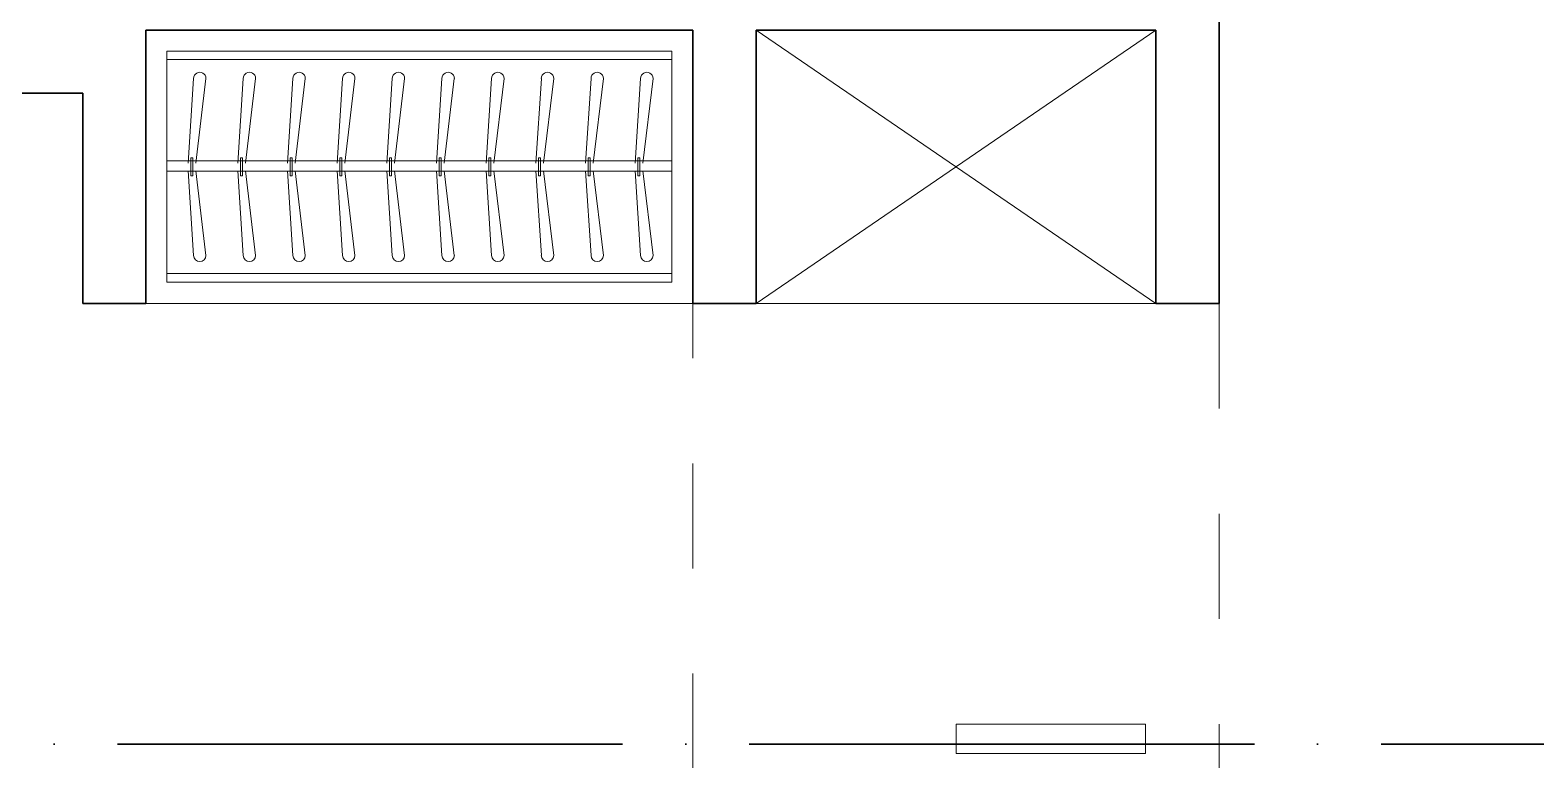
# Model space of a CAD drawing. Header units: centimetres. Extents: x -26724 to 60145, y -23645 to 6771.
# Drawn here: x -15126.1 to -14768.3, y 2105.4 to 2278.9 of the extents above; entities that cross this region are included whole.
import ezdxf

# ---------------------------------------------------------------- set-up
doc = ezdxf.new("R2010")
doc.units = ezdxf.units.CM
doc.linetypes.add('ACAD_ISO04W100', pattern=[30, 24, -3, 0, -3])
doc.linetypes.add('DALEKOVOD_VN', pattern=[5, 2.5, -2.5])
doc.layers.add('3.IZGLED 2', color=7, linetype='Continuous', lineweight=9, true_color=0x4a4a4a)
doc.layers.add('IZGLED 2', color=253, linetype='Continuous', lineweight=9, true_color=0x828282)

msp = doc.modelspace()

# ---------------------------------------------------------------- linework, layer by layer
at = {"layer": '3.IZGLED 2', "lineweight": 30}
for p, q in [((-14843.6, 2213.89, 13.5), (-14843.6, 2298.89, 13.5)), ((-15098.6, 2213.89, 13.5), (-15098.6, 2278.89, 13.5)), ((-15098.6, 2278.89, 13.5), (-14968.6, 2278.89, 13.5)), ((-14968.6, 2278.89, 13.5), (-14968.6, 2213.89, 13.5)), ((-14953.6, 2213.89, 13.5), (-14953.6, 2278.89, 13.5)), ((-14953.6, 2278.89, 13.5), (-14858.6, 2278.89, 13.5)), ((-14858.6, 2278.89, 13.5), (-14858.6, 2213.89, 13.5)), ((-15138.6, 2263.89, 13.5), (-15113.6, 2263.89, 13.5)), ((-15113.6, 2263.89, 13.5), (-15113.6, 2213.89, 13.5)), ((-15113.6, 2213.89, 13.5), (-15098.6, 2213.89, 13.5)), ((-14968.6, 2213.89, 13.5), (-14953.6, 2213.89, 13.5)), ((-14858.6, 2213.89, 13.5), (-14843.6, 2213.89, 13.5))]:
    msp.add_line(p, q, dxfattribs=at)
at = {"layer": '3.IZGLED 2'}
for p, q in [((-14953.6, 2213.89, 13.5), (-14858.6, 2278.89, 13.5)), ((-14858.6, 2213.89, 13.5), (-14953.6, 2278.89, 13.5)), ((-14968.6, 2213.89, 13.5), (-15098.6, 2213.89, 13.5)), ((-14858.6, 2213.89, 13.5), (-14953.6, 2213.89, 13.5))]:
    msp.add_line(p, q, dxfattribs=at)
at = {"layer": '3.IZGLED 2', "transparency": 33554687}
for p, q in [((-15093.6, 2273.89, 13.5), (-15093.6, 2218.99, 13.5)), ((-15093.6, 2273.89, 13.5), (-14973.6, 2273.89, 13.5)), ((-14973.6, 2271.89, 13.5), (-15093.6, 2271.89, 13.5)), ((-14973.6, 2218.99, 13.5), (-14973.6, 2273.89, 13.5)), ((-15088.55, 2247.26, 13.5), (-15087.25, 2267.4, 13.5)), ((-15084.32, 2267.4, 13.5), (-15086.76, 2247.26, 13.5)), ((-15076.75, 2247.26, 13.5), (-15075.45, 2267.4, 13.5)), ((-15072.52, 2267.4, 13.5), (-15074.95, 2247.26, 13.5)), ((-15064.94, 2247.26, 13.5), (-15063.65, 2267.4, 13.5)), ((-15060.72, 2267.4, 13.5), (-15063.15, 2247.26, 13.5)), ((-15053.14, 2247.26, 13.5), (-15051.85, 2267.4, 13.5)), ((-15048.91, 2267.4, 13.5), (-15051.35, 2247.26, 13.5)), ((-15041.34, 2247.26, 13.5), (-15040.04, 2267.4, 13.5)), ((-15037.11, 2267.4, 13.5), (-15039.54, 2247.26, 13.5)), ((-15029.54, 2247.26, 13.5), (-15028.24, 2267.4, 13.5)), ((-15025.31, 2267.4, 13.5), (-15027.74, 2247.26, 13.5)), ((-15017.73, 2247.26, 13.5), (-15016.44, 2267.4, 13.5)), ((-15013.5, 2267.4, 13.5), (-15015.94, 2247.26, 13.5)), ((-15005.93, 2247.26, 13.5), (-15004.63, 2267.4, 13.5)), ((-15001.7, 2267.4, 13.5), (-15004.13, 2247.26, 13.5)), ((-14994.13, 2247.26, 13.5), (-14992.83, 2267.4, 13.5)), ((-14989.9, 2267.4, 13.5), (-14992.33, 2247.26, 13.5)), ((-14982.32, 2247.26, 13.5), (-14981.03, 2267.4, 13.5)), ((-14978.09, 2267.4, 13.5), (-14980.53, 2247.26, 13.5)), ((-15093.6, 2247.84, 13.5), (-14973.6, 2247.84, 13.5)), ((-15087.92, 2244.24, 13.5), (-15087.92, 2248.53, 13.5)), ((-15087.92, 2248.53, 13.5), (-15087.45, 2248.53, 13.5)), ((-15087.45, 2248.53, 13.5), (-15087.45, 2244.24, 13.5)), ((-15076.12, 2244.24, 13.5), (-15076.12, 2248.53, 13.5)), ((-15076.12, 2248.53, 13.5), (-15075.64, 2248.53, 13.5)), ((-15075.64, 2248.53, 13.5), (-15075.64, 2244.24, 13.5)), ((-15064.32, 2244.24, 13.5), (-15064.32, 2248.53, 13.5)), ((-15064.32, 2248.53, 13.5), (-15063.84, 2248.53, 13.5)), ((-15063.84, 2248.53, 13.5), (-15063.84, 2244.24, 13.5)), ((-15052.51, 2244.24, 13.5), (-15052.51, 2248.53, 13.5)), ((-15052.51, 2248.53, 13.5), (-15052.04, 2248.53, 13.5)), ((-15052.04, 2248.53, 13.5), (-15052.04, 2244.24, 13.5)), ((-15040.71, 2244.24, 13.5), (-15040.71, 2248.53, 13.5)), ((-15040.71, 2248.53, 13.5), (-15040.23, 2248.53, 13.5)), ((-15040.23, 2248.53, 13.5), (-15040.23, 2244.24, 13.5)), ((-15028.91, 2244.24, 13.5), (-15028.91, 2248.53, 13.5)), ((-15028.91, 2248.53, 13.5), (-15028.43, 2248.53, 13.5)), ((-15028.43, 2248.53, 13.5), (-15028.43, 2244.24, 13.5)), ((-15017.1, 2244.24, 13.5), (-15017.1, 2248.53, 13.5)), ((-15017.1, 2248.53, 13.5), (-15016.63, 2248.53, 13.5)), ((-15016.63, 2248.53, 13.5), (-15016.63, 2244.24, 13.5)), ((-15005.3, 2244.24, 13.5), (-15005.3, 2248.53, 13.5)), ((-15005.3, 2248.53, 13.5), (-15004.82, 2248.53, 13.5)), ((-15004.82, 2248.53, 13.5), (-15004.82, 2244.24, 13.5)), ((-14993.5, 2244.24, 13.5), (-14993.5, 2248.53, 13.5)), ((-14993.5, 2248.53, 13.5), (-14993.02, 2248.53, 13.5)), ((-14993.02, 2248.53, 13.5), (-14993.02, 2244.24, 13.5)), ((-14981.7, 2244.24, 13.5), (-14981.7, 2248.53, 13.5)), ((-14981.7, 2248.53, 13.5), (-14981.22, 2248.53, 13.5)), ((-14981.22, 2248.53, 13.5), (-14981.22, 2244.24, 13.5)), ((-15093.6, 2245.34, 13.5), (-14973.6, 2245.34, 13.5)), ((-15088.55, 2245.47, 13.5), (-15087.25, 2225.33, 13.5)), ((-15087.45, 2244.24, 13.5), (-15087.92, 2244.24, 13.5)), ((-15084.32, 2225.33, 13.5), (-15086.76, 2245.47, 13.5)), ((-15076.75, 2245.47, 13.5), (-15075.45, 2225.33, 13.5)), ((-15075.64, 2244.24, 13.5), (-15076.12, 2244.24, 13.5)), ((-15072.52, 2225.33, 13.5), (-15074.95, 2245.47, 13.5)), ((-15064.94, 2245.47, 13.5), (-15063.65, 2225.33, 13.5)), ((-15063.84, 2244.24, 13.5), (-15064.32, 2244.24, 13.5)), ((-15060.72, 2225.33, 13.5), (-15063.15, 2245.47, 13.5)), ((-15053.14, 2245.47, 13.5), (-15051.85, 2225.33, 13.5)), ((-15052.04, 2244.24, 13.5), (-15052.51, 2244.24, 13.5)), ((-15048.91, 2225.33, 13.5), (-15051.35, 2245.47, 13.5)), ((-15041.34, 2245.47, 13.5), (-15040.04, 2225.33, 13.5)), ((-15040.23, 2244.24, 13.5), (-15040.71, 2244.24, 13.5)), ((-15037.11, 2225.33, 13.5), (-15039.54, 2245.47, 13.5)), ((-15029.54, 2245.47, 13.5), (-15028.24, 2225.33, 13.5)), ((-15028.43, 2244.24, 13.5), (-15028.91, 2244.24, 13.5)), ((-15025.31, 2225.33, 13.5), (-15027.74, 2245.47, 13.5)), ((-15017.73, 2245.47, 13.5), (-15016.44, 2225.33, 13.5)), ((-15016.63, 2244.24, 13.5), (-15017.1, 2244.24, 13.5)), ((-15013.5, 2225.33, 13.5), (-15015.94, 2245.47, 13.5)), ((-15005.93, 2245.47, 13.5), (-15004.63, 2225.33, 13.5)), ((-15004.82, 2244.24, 13.5), (-15005.3, 2244.24, 13.5)), ((-15001.7, 2225.33, 13.5), (-15004.13, 2245.47, 13.5)), ((-14994.13, 2245.47, 13.5), (-14992.83, 2225.33, 13.5)), ((-14993.02, 2244.24, 13.5), (-14993.5, 2244.24, 13.5)), ((-14989.9, 2225.33, 13.5), (-14992.33, 2245.47, 13.5)), ((-14982.32, 2245.47, 13.5), (-14981.03, 2225.33, 13.5)), ((-14981.22, 2244.24, 13.5), (-14981.7, 2244.24, 13.5)), ((-14978.09, 2225.33, 13.5), (-14980.53, 2245.47, 13.5)), ((-15093.6, 2220.99, 13.5), (-14973.6, 2220.99, 13.5)), ((-14973.6, 2218.99, 13.5), (-15093.6, 2218.99, 13.5)), ((-14906.09, 2113.89, 13.5), (-14906.09, 2106.89, 13.5)), ((-14861.09, 2113.89, 13.5), (-14906.09, 2113.89, 13.5)), ((-14861.09, 2106.89, 13.5), (-14861.09, 2113.89, 13.5)), ((-14861.09, 2106.89, 13.5), (-14906.09, 2106.89, 13.5))]:
    msp.add_line(p, q, dxfattribs=at)
at = {"layer": '3.IZGLED 2', "linetype": 'DALEKOVOD_VN', "ltscale": 10}
for p, q in [((-14968.6, 1000.89, 13.5), (-14968.6, 2213.89, 13.5)), ((-14843.6, 2213.89, 13.5), (-14843.6, 1643.89, 13.5))]:
    msp.add_line(p, q, dxfattribs=at)
at = {"layer": '3.IZGLED 2', "transparency": 33554687}
for centre, start, end in [((-15085.79, 2267.4, 13.5), 0.0001, 180.0001), ((-15073.99, 2267.4, 13.5), 0.0001, 180.0001), ((-15062.18, 2267.4, 13.5), 0.0001, 180.0001), ((-15050.38, 2267.4, 13.5), 0.0001, 180.0001), ((-15038.58, 2267.4, 13.5), 0.0001, 180.0001), ((-15026.77, 2267.4, 13.5), 0.0001, 180.0001), ((-15014.97, 2267.4, 13.5), 0.0001, 180.0001), ((-15003.17, 2267.4, 13.5), 0.0001, 180.0001), ((-14991.36, 2267.4, 13.5), 0.0001, 180.0001), ((-14979.56, 2267.4, 13.5), 0.0001, 180.0001), ((-15085.79, 2225.33, 13.5), 180.0001, 0.0001), ((-15073.99, 2225.33, 13.5), 180.0001, 0.0001), ((-15062.18, 2225.33, 13.5), 180.0001, 0.0001), ((-15050.38, 2225.33, 13.5), 180.0001, 0.0001), ((-15038.58, 2225.33, 13.5), 180.0001, 0.0001), ((-15026.77, 2225.33, 13.5), 180.0001, 0.0001), ((-15014.97, 2225.33, 13.5), 180.0001, 0.0001), ((-15003.17, 2225.33, 13.5), 180.0001, 0.0001), ((-14991.36, 2225.33, 13.5), 180.0001, 0.0001), ((-14979.56, 2225.33, 13.5), 180.0001, 0.0001)]:
    msp.add_arc(centre, 1.47, start, end, dxfattribs=at)
at = {"layer": 'IZGLED 2', "color": 32, "linetype": 'ACAD_ISO04W100', "lineweight": 35, "ltscale": 5}
msp.add_line((-15855.82, 2109.12), (-13472.2, 2109.12), dxfattribs=at)

doc.saveas('drawing.dxf')
